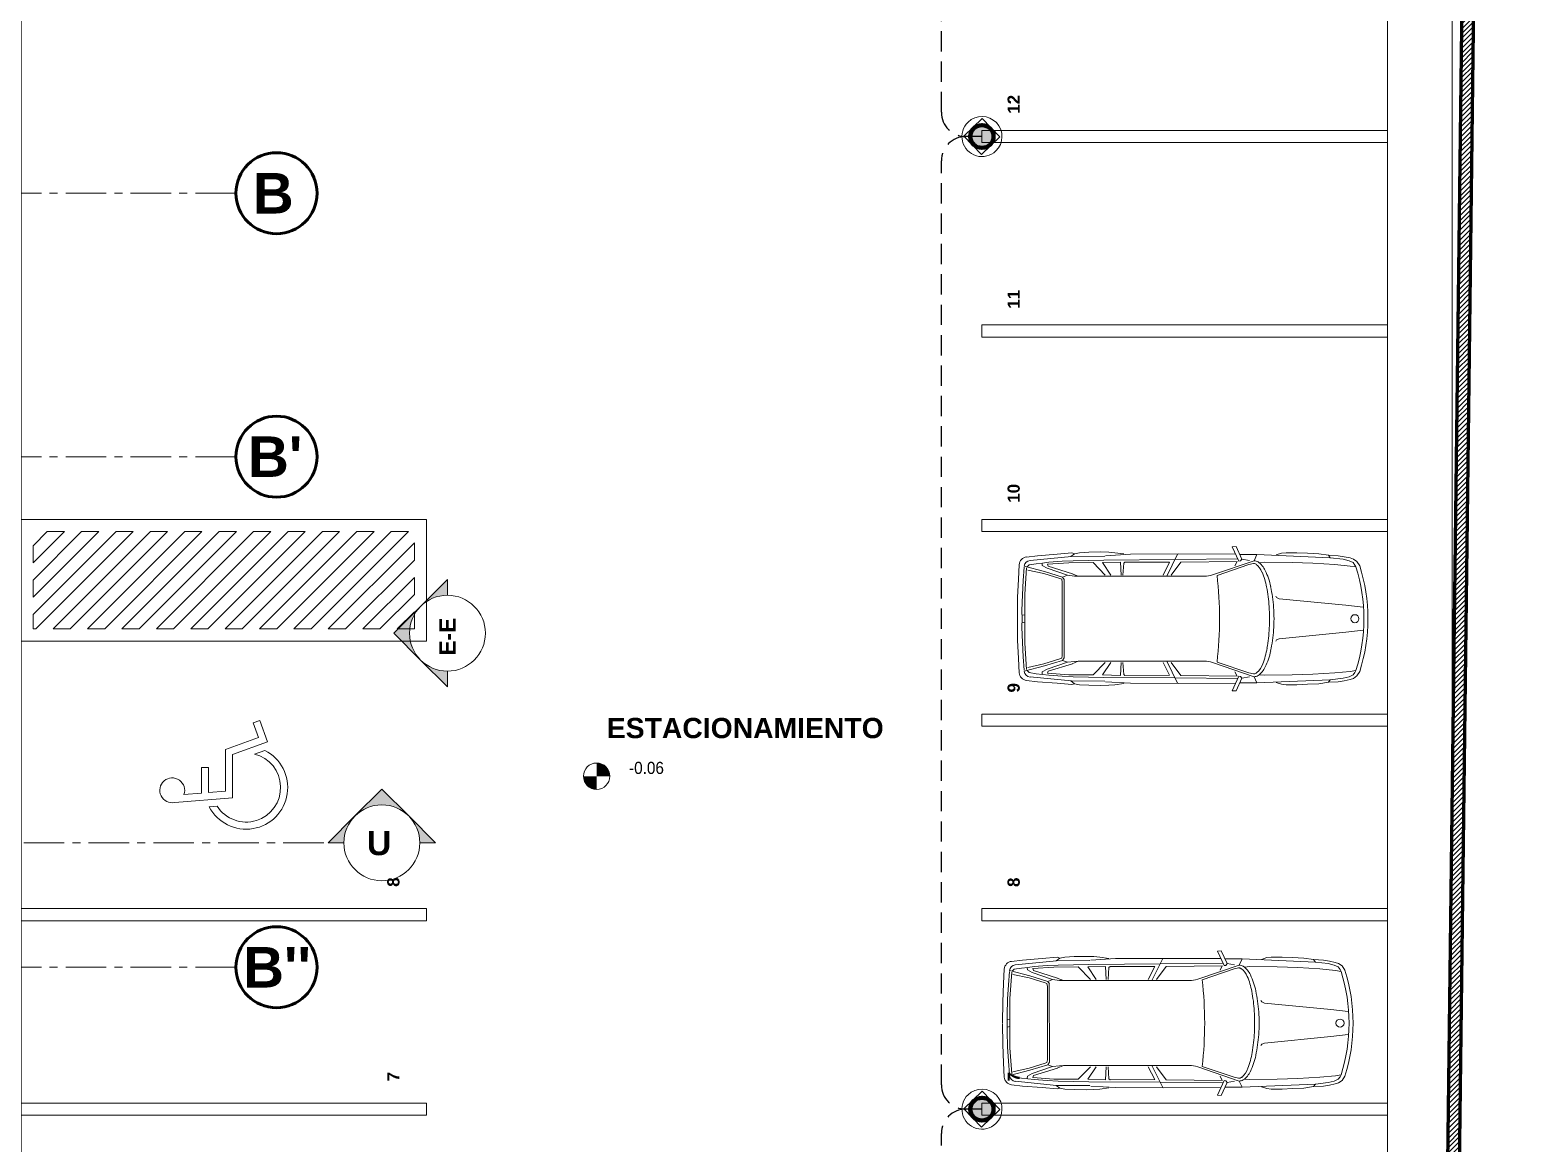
# Model space of a CAD drawing. Header units: inches. Extents: x 2704.1 to 2801.6, y 2415.6 to 2497.
# Drawn here: x 2765.88 to 2784.17, y 2443.61 to 2457.35 of the extents above; entities that cross this region are included whole.
import ezdxf

# ---------------------------------------------------------------- set-up
doc = ezdxf.new("R2010")
doc.units = ezdxf.units.IN
doc.set_wipeout_variables(frame=1)
for name, pattern in [('HIDDEN', [0.375, 0.25, -0.125]), ('Punto & Raya', [0.65, 0.5, -0.075, 0, -0.075]), ('Wipeout_Contour', [1, 0, -1])]:
    doc.linetypes.add(name, pattern=pattern)
doc.layers.add('.', color=10, linetype='Continuous', lineweight=0)
doc.layers.add('CTO. ALUMBRADO', color=5, linetype='Continuous', lineweight=30)
for name, color, linetype in [('02 _ ARQ _ ALB _ Ejes Generales', 7, 'Continuous'), ('08 _ STR _ EXT _ Estacionamiento-Pavimento', 7, 'Continuous'), ('Dibujo 2D - General', 7, 'Continuous'), ('Estructura - 03 LOSA', 7, 'Continuous'), ('Estructura - 04 MURO', 7, 'Continuous'), ('Interior - Equipamiento', 7, 'Continuous'), ('Interior - Lamp', 7, 'Continuous'), ('Marcador - Alzados', 7, 'Continuous'), ('Marcador - Secciones', 251, 'Continuous'), ('Notas - Textos', 7, 'Continuous')]:
    doc.layers.add(name, color=color, linetype=linetype)
doc.layers.add('Interior - Lamp_Pen_No__77', color=7, linetype='Continuous', lineweight=20, true_color=0xfcf969)
doc.styles.add('Estilo_Generado_1', font='swisseb.ttf')
doc.styles.add('Estilo_Generado_4', font='swisse.ttf')
doc.styles.add('Estilo_Generado_8', font='arialbd.ttf')

# ---------------------------------------------------------------- blocks, each defined once
blk = doc.blocks.new('Street Lamp 03 16_2')
at = {"layer": '.', "lineweight": 80}
h = blk.add_hatch(color=3, dxfattribs=at)
h.dxf.hatch_style = 1
h.paths.add_polyline_path([(-0.151, 0, 1), (0.151, 0, 1)])
at = {"layer": '.', "true_color": 0xc7c8ca}
h = blk.add_hatch(dxfattribs=at)
h.set_pattern_fill('ANSI38', color=9)
h.paths.add_polyline_path([(0.124, 0.119), (0.121, 0.117), (0.118, 0.118), (0.123, 0.123), (0.124, 0.122)])
h.paths.add_polyline_path([(0.118, 0.118), (0.117, 0.119), (0.117, 0.122), (0.121, 0.124), (0.123, 0.123)])
h = blk.add_hatch(dxfattribs=at)
h.set_pattern_fill('ANSI38', color=9)
h.paths.add_polyline_path([(-0.124, -0.119), (-0.121, -0.117), (-0.118, -0.118), (-0.123, -0.123), (-0.124, -0.122)])
h.paths.add_polyline_path([(-0.118, -0.118), (-0.117, -0.119), (-0.117, -0.122), (-0.121, -0.124), (-0.123, -0.123)])
h = blk.add_hatch(dxfattribs=at)
h.set_pattern_fill('AR-B816C', color=9)
h.paths.add_polyline_path([(-0.117, -0.119), (-0.121, -0.117), (-0.124, -0.119), (-0.124, -0.122), (-0.121, -0.124), (-0.117, -0.122)])
h = blk.add_hatch(dxfattribs=at)
h.set_pattern_fill('ANSI38', color=9)
h.paths.add_polyline_path([(0.124, -0.119), (0.121, -0.117), (0.118, -0.118), (0.123, -0.123), (0.124, -0.122)])
h.paths.add_polyline_path([(0.118, -0.118), (0.117, -0.119), (0.117, -0.122), (0.121, -0.124), (0.123, -0.123)])
for points in [[(-0.121, 0.124), (-0.124, 0.122), (-0.124, 0.119), (-0.121, 0.117), (-0.117, 0.119), (-0.117, 0.122)], [(0.121, 0.124), (0.124, 0.122), (0.124, 0.119), (0.121, 0.117), (0.117, 0.119), (0.117, 0.122)], [(-0.121, -0.124), (-0.124, -0.122), (-0.124, -0.119), (-0.121, -0.117), (-0.117, -0.119), (-0.117, -0.122)], [(0.121, -0.124), (0.124, -0.122), (0.124, -0.119), (0.121, -0.117), (0.117, -0.119), (0.117, -0.122)]]:
    blk.add_lwpolyline(points, close=True)
at = {"color": 2, "lineweight": 80}
for radius in [0.165, 0.151]:
    blk.add_circle((0, 0), radius, dxfattribs=at)
at = {"layer": 'Interior - Lamp_Pen_No__77', "color": 9}
blk.add_lwpolyline([(0.175, 0.175), (-0.175, 0.175), (-0.175, -0.175), (0.175, -0.175)], close=True, dxfattribs=at)
at = {"layer": 'Interior - Lamp_Pen_No__77', "linetype": 'Continuous'}
for start, end in [(0, 180), (180, 0)]:
    blk.add_arc((0, 0), 0.275, start, end, dxfattribs=at)

msp = doc.modelspace()

# ---------------------------------------------------------------- hatches: boundary and pattern name
at = {"linetype": 'Continuous', "lineweight": 13, "true_color": 0x636466}
for points in [[(2772.874, 2448.143), (2773.037, 2448.143), (2773.024, 2448.205), (2772.989, 2448.258), (2772.936, 2448.293), (2772.874, 2448.305)], [(2772.874, 2448.143), (2772.712, 2448.143), (2772.724, 2448.081), (2772.759, 2448.028), (2772.812, 2447.993), (2772.874, 2447.98)]]:
    msp.add_hatch(color=251, dxfattribs=at).paths.add_polyline_path(points)
at = {"layer": 'Marcador - Alzados', "linetype": 'Continuous', "lineweight": 13}
for points in [[(2771.034, 2450.57), (2770.703, 2450.239, -0.198912), (2771.034, 2450.376)], [(2770.703, 2450.239), (2770.372, 2449.908), (2770.703, 2449.576, -0.414214)], [(2771.034, 2449.245), (2771.034, 2449.439, -0.198912), (2770.703, 2449.576)]]:
    msp.add_hatch(color=7, dxfattribs=at).paths.add_polyline_path(points)
at = {"layer": 'Marcador - Secciones', "linetype": 'Continuous', "lineweight": 13}
for points in [[(2770.557, 2447.654), (2770.225, 2447.985), (2769.894, 2447.654, -0.414214)], [(2769.563, 2447.322), (2769.757, 2447.322, -0.198912), (2769.894, 2447.654)], [(2770.888, 2447.322), (2770.557, 2447.654, -0.198912), (2770.694, 2447.322)]]:
    msp.add_hatch(color=7, dxfattribs=at).paths.add_polyline_path(points)

# ---------------------------------------------------------------- linework, layer by layer
at = {"color": 251, "linetype": 'Continuous', "lineweight": 13, "true_color": 0x636466}
msp.add_circle((2772.874, 2448.143), 0.163, dxfattribs=at)
at = {"layer": '02 _ ARQ _ ALB _ Ejes Generales', "color": 251, "linetype": 'Punto & Raya', "lineweight": 13}
for p, q in [((2768.426, 2455.336), (2717.701, 2455.336)), ((2768.426, 2452.086), (2755.594, 2452.086)), ((2768.426, 2445.786), (2755.594, 2445.786))]:
    msp.add_line(p, q, dxfattribs=at)
at = {"layer": '02 _ ARQ _ ALB _ Ejes Generales', "color": 7, "linetype": 'Continuous', "lineweight": 60}
for centre in [(2768.926, 2455.336), (2768.926, 2452.086), (2768.926, 2445.786)]:
    msp.add_circle(centre, 0.5, dxfattribs=at)
at = {"layer": '08 _ STR _ EXT _ Estacionamiento-Pavimento', "color": 7, "linetype": 'Continuous', "lineweight": 18, "flags": 128}
msp.add_lwpolyline([(2721.926, 2466.236), (2765.776, 2466.236), (2765.776, 2426.886), (2782.626, 2426.886), (2782.626, 2472.17), (2769.076, 2472.323), (2769.076, 2476.236), (2721.926, 2476.236)], close=True, dxfattribs=at)
at = {"layer": 'CTO. ALUMBRADO', "linetype": 'HIDDEN'}
for p, q in [((2777.126, 2456.336), (2777.126, 2467.736)), ((2777.626, 2456.036), (2777.425, 2456.036)), ((2777.626, 2456.036), (2777.426, 2456.036)), ((2777.126, 2444.336), (2777.126, 2455.736)), ((2777.626, 2444.036), (2777.426, 2444.036)), ((2777.626, 2444.036), (2777.426, 2444.036)), ((2777.126, 2432.336), (2777.126, 2443.736))]:
    msp.add_line(p, q, dxfattribs=at)
for centre, start, end in [((2777.426, 2456.336), 180, 269.9453), ((2777.426, 2455.736), 90, 180), ((2777.426, 2444.336), 180, 270), ((2777.426, 2443.736), 90, 180)]:
    msp.add_arc(centre, 0.3, start, end, dxfattribs=at)
at = {"layer": 'Estructura - 03 LOSA', "color": 7, "linetype": 'Continuous', "lineweight": 18, "flags": 128}
msp.add_lwpolyline([(2782.626, 2427.036), (2783.426, 2427.036), (2783.426, 2472.161), (2782.626, 2472.161)], close=True, dxfattribs=at)
at = {"layer": 'Interior - Equipamiento', "color": 251, "linetype": 'Continuous', "lineweight": 13}
for p, q in [((2778.311, 2450.864), (2778.175, 2450.848)), ((2778.311, 2450.864), (2778.552, 2450.882)), ((2778.552, 2450.882), (2778.735, 2450.898)), ((2778.769, 2450.889), (2778.723, 2450.855)), ((2778.735, 2450.898), (2778.769, 2450.889)), ((2778.769, 2450.889), (2778.831, 2450.901)), ((2778.831, 2450.901), (2778.946, 2450.907)), ((2778.946, 2450.907), (2779.094, 2450.91)), ((2779.094, 2450.91), (2779.19, 2450.907)), ((2779.457, 2450.882), (2779.15, 2450.864)), ((2779.19, 2450.907), (2779.265, 2450.901)), ((2779.265, 2450.901), (2779.376, 2450.886)), ((2780.047, 2450.886), (2779.457, 2450.882)), ((2779.905, 2450.61), (2780.038, 2450.882)), ((2780.047, 2450.886), (2780.756, 2450.882)), ((2780.714, 2450.975), (2780.76, 2450.978)), ((2780.794, 2450.796), (2780.714, 2450.975)), ((2780.76, 2450.978), (2780.832, 2450.821)), ((2780.81, 2450.879), (2781.017, 2450.879)), ((2781.017, 2450.879), (2780.983, 2450.802)), ((2781.017, 2450.879), (2781.922, 2450.839)), ((2781.256, 2450.873), (2781.321, 2450.895)), ((2781.321, 2450.895), (2781.377, 2450.901)), ((2781.377, 2450.901), (2781.51, 2450.901)), ((2781.51, 2450.901), (2781.64, 2450.895)), ((2781.64, 2450.895), (2781.779, 2450.889)), ((2781.779, 2450.889), (2781.9, 2450.87)), ((2781.9, 2450.87), (2781.922, 2450.839)), ((2781.9, 2450.87), (2782.021, 2450.864)), ((2782.021, 2450.864), (2782.095, 2450.851)), ((2778.075, 2450.576), (2778.085, 2450.753)), ((2778.134, 2450.557), (2778.147, 2450.721)), ((2778.398, 2450.669), (2778.148, 2450.736)), ((2778.153, 2450.39), (2778.176, 2450.713)), ((2778.208, 2450.751), (2778.183, 2450.726)), ((2778.391, 2450.644), (2778.191, 2450.687)), ((2778.295, 2450.765), (2778.208, 2450.751)), ((2778.22, 2450.805), (2778.729, 2450.855)), ((2778.373, 2450.774), (2778.295, 2450.765)), ((2778.367, 2450.771), (2778.37, 2450.743)), ((2778.37, 2450.743), (2778.429, 2450.709)), ((2778.453, 2450.783), (2778.373, 2450.774)), ((2778.429, 2450.709), (2778.681, 2450.624)), ((2778.697, 2450.778), (2778.436, 2450.759)), ((2778.436, 2450.759), (2778.444, 2450.734)), ((2778.444, 2450.734), (2778.741, 2450.641)), ((2778.614, 2450.796), (2778.453, 2450.783)), ((2778.751, 2450.802), (2778.614, 2450.796)), ((2778.996, 2450.78), (2778.697, 2450.778)), ((2779.141, 2450.858), (2778.729, 2450.855)), ((2779.128, 2450.811), (2778.751, 2450.802)), ((2779.147, 2450.625), (2778.996, 2450.78)), ((2779.113, 2450.78), (2779.333, 2450.786)), ((2779.113, 2450.78), (2779.215, 2450.625)), ((2780.005, 2450.817), (2779.128, 2450.811)), ((2779.333, 2450.786), (2779.343, 2450.625)), ((2779.364, 2450.625), (2779.376, 2450.774)), ((2779.376, 2450.774), (2779.388, 2450.786)), ((2779.388, 2450.786), (2779.94, 2450.783)), ((2779.94, 2450.783), (2779.861, 2450.625)), ((2779.961, 2450.625), (2780.08, 2450.786)), ((2780.782, 2450.824), (2780.005, 2450.817)), ((2780.08, 2450.786), (2780.772, 2450.794)), ((2780.469, 2450.627), (2780.983, 2450.802)), ((2780.918, 2450.755), (2780.525, 2450.621)), ((2780.745, 2450.741), (2780.772, 2450.794)), ((2780.816, 2450.799), (2780.794, 2450.796)), ((2780.832, 2450.821), (2780.816, 2450.799)), ((2780.832, 2450.821), (2780.924, 2450.805)), ((2780.974, 2450.768), (2780.918, 2450.755)), ((2781.113, 2450.783), (2781.046, 2450.778)), ((2781.113, 2450.783), (2781.451, 2450.78)), ((2781.451, 2450.78), (2781.705, 2450.771)), ((2781.705, 2450.771), (2781.977, 2450.755)), ((2781.922, 2450.839), (2782.079, 2450.821)), ((2781.977, 2450.755), (2782.169, 2450.737)), ((2782.079, 2450.821), (2782.154, 2450.802)), ((2782.095, 2450.851), (2782.166, 2450.836)), ((2782.154, 2450.802), (2782.203, 2450.78)), ((2782.166, 2450.836), (2782.207, 2450.823)), ((2782.169, 2450.737), (2782.237, 2450.725)), ((2782.203, 2450.78), (2782.225, 2450.749)), ((2782.207, 2450.823), (2782.25, 2450.793)), ((2782.225, 2450.749), (2782.237, 2450.725)), ((2782.25, 2450.793), (2782.285, 2450.74)), ((2778.066, 2450.35), (2778.075, 2450.576)), ((2778.134, 2450.557), (2778.125, 2450.381)), ((2778.586, 2450.582), (2778.391, 2450.644)), ((2778.398, 2450.669), (2778.62, 2450.601)), ((2778.611, 2450.573), (2778.586, 2450.582)), ((2778.617, 2450.539), (2778.611, 2450.573)), ((2778.617, 2449.634), (2778.617, 2450.539)), ((2778.62, 2450.601), (2778.681, 2450.624)), ((2778.62, 2450.601), (2778.641, 2450.57)), ((2778.641, 2449.603), (2778.639, 2450.573)), ((2778.766, 2450.613), (2778.681, 2450.624)), ((2778.812, 2450.61), (2778.738, 2450.641)), ((2778.812, 2450.61), (2778.766, 2450.613)), ((2780.368, 2450.61), (2778.812, 2450.61)), ((2778.063, 2450.09), (2778.066, 2450.35)), ((2778.125, 2450.381), (2778.119, 2450.189)), ((2778.153, 2450.39), (2778.153, 2449.783)), ((2781.259, 2450.347), (2781.25, 2450.365)), ((2781.293, 2450.334), (2781.259, 2450.347)), ((2782.113, 2450.254), (2781.293, 2450.334)), ((2778.119, 2450.189), (2778.122, 2450.084)), ((2778.122, 2450.136), (2778.153, 2450.13)), ((2782.327, 2450.229), (2782.113, 2450.254)), ((2778.063, 2450.084), (2778.066, 2449.823)), ((2778.119, 2449.984), (2778.122, 2450.09)), ((2778.125, 2449.792), (2778.119, 2449.984)), ((2778.122, 2450.037), (2778.153, 2450.043)), ((2778.066, 2449.823), (2778.075, 2449.597)), ((2778.134, 2449.616), (2778.125, 2449.792)), ((2778.153, 2449.783), (2778.176, 2449.46)), ((2781.259, 2449.826), (2781.25, 2449.808)), ((2781.293, 2449.839), (2781.259, 2449.826)), ((2782.113, 2449.919), (2781.293, 2449.839)), ((2782.327, 2449.944), (2782.113, 2449.919)), ((2778.075, 2449.597), (2778.085, 2449.42)), ((2778.134, 2449.616), (2778.147, 2449.452)), ((2778.586, 2449.591), (2778.391, 2449.529)), ((2778.611, 2449.6), (2778.586, 2449.591)), ((2778.617, 2449.634), (2778.611, 2449.6)), ((2778.62, 2449.573), (2778.641, 2449.603)), ((2778.398, 2449.504), (2778.148, 2449.438)), ((2778.208, 2449.422), (2778.183, 2449.447)), ((2778.391, 2449.529), (2778.191, 2449.486)), ((2778.295, 2449.408), (2778.208, 2449.422)), ((2778.373, 2449.399), (2778.295, 2449.408)), ((2778.367, 2449.402), (2778.37, 2449.43)), ((2778.37, 2449.43), (2778.429, 2449.464)), ((2778.453, 2449.39), (2778.373, 2449.399)), ((2778.398, 2449.504), (2778.62, 2449.573)), ((2778.429, 2449.464), (2778.681, 2449.55)), ((2778.436, 2449.415), (2778.444, 2449.439)), ((2778.697, 2449.395), (2778.436, 2449.415)), ((2778.444, 2449.439), (2778.741, 2449.532)), ((2778.62, 2449.573), (2778.681, 2449.55)), ((2778.766, 2449.56), (2778.681, 2449.55)), ((2778.812, 2449.563), (2778.738, 2449.532)), ((2778.812, 2449.563), (2778.766, 2449.56)), ((2780.368, 2449.563), (2778.812, 2449.563)), ((2779.147, 2449.548), (2778.996, 2449.393)), ((2779.113, 2449.393), (2779.215, 2449.548)), ((2779.333, 2449.387), (2779.343, 2449.548)), ((2779.364, 2449.548), (2779.376, 2449.399)), ((2779.376, 2449.399), (2779.388, 2449.387)), ((2779.94, 2449.39), (2779.861, 2449.548)), ((2779.905, 2449.563), (2780.038, 2449.291)), ((2779.961, 2449.548), (2780.08, 2449.387)), ((2780.469, 2449.546), (2780.983, 2449.371)), ((2780.918, 2449.418), (2780.525, 2449.552)), ((2780.745, 2449.432), (2780.773, 2449.377)), ((2780.974, 2449.405), (2780.918, 2449.418)), ((2781.451, 2449.393), (2781.705, 2449.402)), ((2781.705, 2449.402), (2781.977, 2449.418)), ((2781.977, 2449.418), (2782.169, 2449.436)), ((2782.169, 2449.436), (2782.237, 2449.449)), ((2782.203, 2449.393), (2782.225, 2449.424)), ((2782.225, 2449.424), (2782.237, 2449.449)), ((2782.25, 2449.38), (2782.285, 2449.434)), ((2778.311, 2449.309), (2778.175, 2449.325)), ((2778.22, 2449.368), (2778.729, 2449.319)), ((2778.311, 2449.309), (2778.552, 2449.291)), ((2778.614, 2449.377), (2778.453, 2449.39)), ((2778.552, 2449.291), (2778.735, 2449.275)), ((2778.751, 2449.371), (2778.614, 2449.377)), ((2778.996, 2449.393), (2778.697, 2449.395)), ((2778.769, 2449.285), (2778.723, 2449.319)), ((2779.141, 2449.316), (2778.729, 2449.319)), ((2778.735, 2449.275), (2778.769, 2449.285)), ((2779.128, 2449.362), (2778.751, 2449.371)), ((2778.769, 2449.285), (2778.831, 2449.272)), ((2778.831, 2449.272), (2778.946, 2449.266)), ((2778.946, 2449.266), (2779.094, 2449.263)), ((2779.094, 2449.263), (2779.19, 2449.266)), ((2779.113, 2449.393), (2779.333, 2449.387)), ((2780.005, 2449.356), (2779.128, 2449.362)), ((2779.457, 2449.291), (2779.15, 2449.309)), ((2779.19, 2449.266), (2779.265, 2449.272)), ((2779.265, 2449.272), (2779.376, 2449.288)), ((2779.388, 2449.387), (2779.94, 2449.39)), ((2780.047, 2449.288), (2779.457, 2449.291)), ((2780.782, 2449.349), (2780.005, 2449.356)), ((2780.047, 2449.288), (2780.756, 2449.291)), ((2780.08, 2449.387), (2780.772, 2449.379)), ((2780.794, 2449.377), (2780.714, 2449.198)), ((2780.76, 2449.195), (2780.832, 2449.353)), ((2780.816, 2449.374), (2780.794, 2449.377)), ((2780.805, 2449.294), (2781.017, 2449.294)), ((2780.832, 2449.353), (2780.816, 2449.374)), ((2780.832, 2449.353), (2780.924, 2449.368)), ((2781.017, 2449.294), (2780.983, 2449.371)), ((2781.017, 2449.294), (2781.922, 2449.334)), ((2781.113, 2449.39), (2781.046, 2449.395)), ((2781.113, 2449.39), (2781.451, 2449.393)), ((2781.256, 2449.3), (2781.321, 2449.278)), ((2781.321, 2449.278), (2781.377, 2449.272)), ((2781.377, 2449.272), (2781.51, 2449.272)), ((2781.51, 2449.272), (2781.64, 2449.278)), ((2781.64, 2449.278), (2781.779, 2449.285)), ((2781.779, 2449.285), (2781.9, 2449.303)), ((2781.9, 2449.303), (2781.922, 2449.334)), ((2781.9, 2449.303), (2782.021, 2449.309)), ((2781.922, 2449.334), (2782.079, 2449.353)), ((2782.021, 2449.309), (2782.095, 2449.322)), ((2782.079, 2449.353), (2782.154, 2449.371)), ((2782.095, 2449.322), (2782.166, 2449.337)), ((2782.154, 2449.371), (2782.203, 2449.393)), ((2782.166, 2449.337), (2782.207, 2449.35)), ((2782.207, 2449.35), (2782.25, 2449.38)), ((2780.714, 2449.198), (2780.76, 2449.195)), ((2780.531, 2445.986), (2780.578, 2445.989)), ((2780.612, 2445.807), (2780.531, 2445.986)), ((2780.578, 2445.989), (2780.649, 2445.831)), ((2777.893, 2445.587), (2777.902, 2445.764)), ((2778.215, 2445.68), (2777.965, 2445.746)), ((2778.128, 2445.875), (2777.992, 2445.859)), ((2778.025, 2445.762), (2778, 2445.737)), ((2778.113, 2445.776), (2778.025, 2445.762)), ((2778.037, 2445.816), (2778.546, 2445.865)), ((2778.19, 2445.785), (2778.113, 2445.776)), ((2778.128, 2445.875), (2778.37, 2445.893)), ((2778.184, 2445.782), (2778.187, 2445.754)), ((2778.187, 2445.754), (2778.246, 2445.72)), ((2778.271, 2445.794), (2778.19, 2445.785)), ((2778.514, 2445.789), (2778.253, 2445.769)), ((2778.253, 2445.769), (2778.261, 2445.745)), ((2778.261, 2445.745), (2778.559, 2445.652)), ((2778.432, 2445.807), (2778.271, 2445.794)), ((2778.37, 2445.893), (2778.552, 2445.909)), ((2778.568, 2445.813), (2778.432, 2445.807)), ((2778.813, 2445.791), (2778.514, 2445.789)), ((2778.586, 2445.899), (2778.54, 2445.865)), ((2778.958, 2445.869), (2778.546, 2445.865)), ((2778.552, 2445.909), (2778.586, 2445.899)), ((2778.946, 2445.822), (2778.568, 2445.813)), ((2778.586, 2445.899), (2778.648, 2445.912)), ((2778.648, 2445.912), (2778.763, 2445.918)), ((2778.763, 2445.918), (2778.912, 2445.921)), ((2778.964, 2445.636), (2778.813, 2445.791)), ((2778.912, 2445.921), (2779.008, 2445.918)), ((2778.93, 2445.791), (2779.15, 2445.797)), ((2778.93, 2445.791), (2779.033, 2445.636)), ((2779.823, 2445.828), (2778.946, 2445.822)), ((2779.274, 2445.893), (2778.967, 2445.875)), ((2779.008, 2445.918), (2779.082, 2445.912)), ((2779.082, 2445.912), (2779.193, 2445.896)), ((2779.15, 2445.797), (2779.16, 2445.636)), ((2779.182, 2445.636), (2779.193, 2445.785)), ((2779.193, 2445.785), (2779.206, 2445.797)), ((2779.206, 2445.797), (2779.757, 2445.794)), ((2779.864, 2445.896), (2779.274, 2445.893)), ((2779.757, 2445.794), (2779.678, 2445.636)), ((2779.722, 2445.621), (2779.855, 2445.893)), ((2779.779, 2445.636), (2779.897, 2445.797)), ((2780.599, 2445.835), (2779.823, 2445.828)), ((2779.864, 2445.896), (2780.573, 2445.893)), ((2779.897, 2445.797), (2780.589, 2445.805)), ((2780.287, 2445.638), (2780.8, 2445.813)), ((2780.735, 2445.766), (2780.342, 2445.632)), ((2780.563, 2445.752), (2780.589, 2445.805)), ((2780.633, 2445.81), (2780.612, 2445.807)), ((2780.627, 2445.89), (2780.835, 2445.89)), ((2780.649, 2445.831), (2780.633, 2445.81)), ((2780.649, 2445.831), (2780.742, 2445.816)), ((2780.791, 2445.779), (2780.735, 2445.766)), ((2780.835, 2445.89), (2780.8, 2445.813)), ((2780.835, 2445.89), (2781.739, 2445.85)), ((2780.931, 2445.794), (2780.864, 2445.789)), ((2780.931, 2445.794), (2781.268, 2445.791)), ((2781.073, 2445.884), (2781.138, 2445.906)), ((2781.138, 2445.906), (2781.194, 2445.912)), ((2781.194, 2445.912), (2781.327, 2445.912)), ((2781.268, 2445.791), (2781.522, 2445.782)), ((2781.327, 2445.912), (2781.457, 2445.906)), ((2781.457, 2445.906), (2781.596, 2445.899)), ((2781.522, 2445.782), (2781.795, 2445.766)), ((2781.596, 2445.899), (2781.717, 2445.881)), ((2781.717, 2445.881), (2781.739, 2445.85)), ((2781.717, 2445.881), (2781.838, 2445.875)), ((2781.739, 2445.85), (2781.897, 2445.831)), ((2781.795, 2445.766), (2781.987, 2445.748)), ((2781.838, 2445.875), (2781.912, 2445.862)), ((2781.897, 2445.831), (2781.971, 2445.813)), ((2781.912, 2445.862), (2781.983, 2445.847)), ((2781.971, 2445.813), (2782.021, 2445.791)), ((2781.983, 2445.847), (2782.024, 2445.834)), ((2781.987, 2445.748), (2782.055, 2445.735)), ((2782.021, 2445.791), (2782.042, 2445.76)), ((2782.024, 2445.834), (2782.067, 2445.804)), ((2782.042, 2445.76), (2782.055, 2445.735)), ((2782.067, 2445.804), (2782.102, 2445.75)), ((2777.883, 2445.361), (2777.893, 2445.587)), ((2777.952, 2445.568), (2777.942, 2445.392)), ((2777.952, 2445.568), (2777.964, 2445.732)), ((2777.97, 2445.401), (2777.994, 2445.724)), ((2778.209, 2445.655), (2778.008, 2445.698)), ((2778.404, 2445.593), (2778.209, 2445.655)), ((2778.215, 2445.68), (2778.438, 2445.611)), ((2778.246, 2445.72), (2778.498, 2445.635)), ((2778.428, 2445.584), (2778.404, 2445.593)), ((2778.435, 2445.55), (2778.428, 2445.584)), ((2778.438, 2445.611), (2778.498, 2445.635)), ((2778.438, 2445.611), (2778.458, 2445.581)), ((2778.458, 2444.614), (2778.456, 2445.584)), ((2778.583, 2445.624), (2778.498, 2445.635)), ((2778.63, 2445.621), (2778.555, 2445.652)), ((2778.63, 2445.621), (2778.583, 2445.624)), ((2780.185, 2445.621), (2778.63, 2445.621)), ((2777.942, 2445.392), (2777.936, 2445.2)), ((2777.97, 2445.401), (2777.97, 2444.794)), ((2778.435, 2444.645), (2778.435, 2445.55)), ((2781.076, 2445.358), (2781.067, 2445.376)), ((2777.88, 2445.101), (2777.883, 2445.361)), ((2777.936, 2445.2), (2777.939, 2445.094)), ((2781.11, 2445.345), (2781.076, 2445.358)), ((2781.93, 2445.265), (2781.11, 2445.345)), ((2782.144, 2445.24), (2781.93, 2445.265)), ((2777.88, 2445.094), (2777.883, 2444.834)), ((2777.936, 2444.995), (2777.939, 2445.101)), ((2777.939, 2445.147), (2777.97, 2445.141)), ((2777.939, 2445.048), (2777.97, 2445.054)), ((2777.883, 2444.834), (2777.893, 2444.608)), ((2777.942, 2444.803), (2777.936, 2444.995)), ((2781.076, 2444.837), (2781.067, 2444.819)), ((2781.11, 2444.85), (2781.076, 2444.837)), ((2781.93, 2444.93), (2781.11, 2444.85)), ((2782.144, 2444.955), (2781.93, 2444.93)), ((2777.952, 2444.627), (2777.942, 2444.803)), ((2777.97, 2444.794), (2777.994, 2444.471)), ((2778.435, 2444.645), (2778.428, 2444.611)), ((2777.893, 2444.608), (2777.902, 2444.431)), ((2777.952, 2444.627), (2777.964, 2444.463)), ((2778.215, 2444.515), (2777.965, 2444.449)), ((2778.209, 2444.54), (2778.008, 2444.497)), ((2778.187, 2444.441), (2778.246, 2444.475)), ((2778.404, 2444.602), (2778.209, 2444.54)), ((2778.215, 2444.515), (2778.438, 2444.583)), ((2778.246, 2444.475), (2778.498, 2444.56)), ((2778.261, 2444.45), (2778.559, 2444.543)), ((2778.428, 2444.611), (2778.404, 2444.602)), ((2778.438, 2444.583), (2778.458, 2444.614)), ((2778.438, 2444.583), (2778.498, 2444.56)), ((2778.583, 2444.571), (2778.498, 2444.56)), ((2778.63, 2444.574), (2778.555, 2444.543)), ((2778.63, 2444.574), (2778.583, 2444.571)), ((2780.185, 2444.574), (2778.63, 2444.574)), ((2778.964, 2444.559), (2778.813, 2444.404)), ((2778.93, 2444.404), (2779.033, 2444.559)), ((2779.15, 2444.398), (2779.16, 2444.559)), ((2779.182, 2444.559), (2779.193, 2444.41)), ((2779.757, 2444.401), (2779.678, 2444.559)), ((2779.722, 2444.574), (2779.855, 2444.302)), ((2779.779, 2444.559), (2779.897, 2444.398)), ((2780.287, 2444.557), (2780.8, 2444.382)), ((2780.735, 2444.429), (2780.342, 2444.563)), ((2781.987, 2444.447), (2782.055, 2444.46)), ((2782.042, 2444.435), (2782.055, 2444.46)), ((2778.128, 2444.32), (2777.992, 2444.336)), ((2778.025, 2444.433), (2778, 2444.458)), ((2778.113, 2444.419), (2778.025, 2444.433)), ((2778.037, 2444.379), (2778.546, 2444.329)), ((2778.19, 2444.41), (2778.113, 2444.419)), ((2778.128, 2444.32), (2778.37, 2444.302)), ((2778.184, 2444.413), (2778.187, 2444.441)), ((2778.271, 2444.401), (2778.19, 2444.41)), ((2778.253, 2444.425), (2778.261, 2444.45)), ((2778.514, 2444.406), (2778.253, 2444.425)), ((2778.432, 2444.388), (2778.271, 2444.401)), ((2778.37, 2444.302), (2778.552, 2444.286)), ((2778.568, 2444.382), (2778.432, 2444.388)), ((2778.813, 2444.404), (2778.514, 2444.406)), ((2778.586, 2444.295), (2778.54, 2444.329)), ((2778.958, 2444.326), (2778.546, 2444.329)), ((2778.552, 2444.286), (2778.586, 2444.295)), ((2778.946, 2444.373), (2778.568, 2444.382)), ((2778.586, 2444.295), (2778.648, 2444.283)), ((2778.648, 2444.283), (2778.763, 2444.277)), ((2778.763, 2444.277), (2778.912, 2444.274)), ((2778.912, 2444.274), (2779.008, 2444.277)), ((2778.93, 2444.404), (2779.15, 2444.398)), ((2779.823, 2444.367), (2778.946, 2444.373)), ((2779.274, 2444.302), (2778.967, 2444.32)), ((2779.008, 2444.277), (2779.082, 2444.283)), ((2779.082, 2444.283), (2779.193, 2444.298)), ((2779.193, 2444.41), (2779.206, 2444.398)), ((2779.206, 2444.398), (2779.757, 2444.401)), ((2779.864, 2444.298), (2779.274, 2444.302)), ((2780.599, 2444.36), (2779.823, 2444.367)), ((2779.864, 2444.298), (2780.573, 2444.302)), ((2779.897, 2444.398), (2780.589, 2444.39)), ((2780.612, 2444.388), (2780.531, 2444.209)), ((2780.563, 2444.443), (2780.59, 2444.388)), ((2780.578, 2444.206), (2780.649, 2444.364)), ((2780.633, 2444.385), (2780.612, 2444.388)), ((2780.622, 2444.305), (2780.835, 2444.305)), ((2780.649, 2444.364), (2780.633, 2444.385)), ((2780.649, 2444.364), (2780.742, 2444.379)), ((2780.791, 2444.416), (2780.735, 2444.429)), ((2780.835, 2444.305), (2780.8, 2444.382)), ((2780.835, 2444.305), (2781.739, 2444.345)), ((2780.931, 2444.401), (2780.864, 2444.406)), ((2780.931, 2444.401), (2781.268, 2444.404)), ((2781.073, 2444.311), (2781.138, 2444.289)), ((2781.138, 2444.289), (2781.194, 2444.283)), ((2781.194, 2444.283), (2781.327, 2444.283)), ((2781.268, 2444.404), (2781.522, 2444.413)), ((2781.327, 2444.283), (2781.457, 2444.289)), ((2781.457, 2444.289), (2781.596, 2444.295)), ((2781.522, 2444.413), (2781.795, 2444.429)), ((2781.596, 2444.295), (2781.717, 2444.314)), ((2781.717, 2444.314), (2781.739, 2444.345)), ((2781.717, 2444.314), (2781.838, 2444.32)), ((2781.739, 2444.345), (2781.897, 2444.364)), ((2781.795, 2444.429), (2781.987, 2444.447)), ((2781.838, 2444.32), (2781.912, 2444.333)), ((2781.897, 2444.364), (2781.971, 2444.382)), ((2781.912, 2444.333), (2781.983, 2444.348)), ((2781.971, 2444.382), (2782.021, 2444.404)), ((2781.983, 2444.348), (2782.024, 2444.361)), ((2782.021, 2444.404), (2782.042, 2444.435)), ((2782.024, 2444.361), (2782.067, 2444.391)), ((2782.067, 2444.391), (2782.102, 2444.444)), ((2780.531, 2444.209), (2780.578, 2444.206))]:
    msp.add_line(p, q, dxfattribs=at)
at = {"layer": 'Interior - Equipamiento', "color": 175, "linetype": 'Continuous', "lineweight": 13, "flags": 128}
for points in [[(2777.626, 2455.961), (2777.626, 2456.111), (2782.626, 2456.111), (2782.626, 2455.961)], [(2777.626, 2453.561), (2777.626, 2453.711), (2782.626, 2453.711), (2782.626, 2453.561)], [(2770.776, 2449.811), (2770.776, 2451.311), (2765.776, 2451.311), (2765.776, 2449.811)], [(2777.626, 2451.161), (2777.626, 2451.311), (2782.626, 2451.311), (2782.626, 2451.161)], [(2767.159, 2451.161), (2765.959, 2449.961), (2765.926, 2449.961), (2765.926, 2450.14), (2766.947, 2451.161)], [(2766.734, 2451.161), (2765.926, 2450.352), (2765.926, 2450.564), (2766.522, 2451.161)], [(2766.31, 2451.161), (2765.926, 2450.776), (2765.926, 2450.988), (2766.098, 2451.161)], [(2767.583, 2451.161), (2766.383, 2449.961), (2766.171, 2449.961), (2767.371, 2451.161)], [(2768.007, 2451.161), (2766.807, 2449.961), (2766.595, 2449.961), (2767.795, 2451.161)], [(2768.431, 2451.161), (2767.231, 2449.961), (2767.019, 2449.961), (2768.219, 2451.161)], [(2768.856, 2451.161), (2767.656, 2449.961), (2767.444, 2449.961), (2768.644, 2451.161)], [(2769.28, 2451.161), (2768.08, 2449.961), (2767.868, 2449.961), (2769.068, 2451.161)], [(2769.704, 2451.161), (2768.504, 2449.961), (2768.292, 2449.961), (2769.492, 2451.161)], [(2770.129, 2451.161), (2768.929, 2449.961), (2768.716, 2449.961), (2769.916, 2451.161)], [(2770.553, 2451.161), (2769.353, 2449.961), (2769.141, 2449.961), (2770.341, 2451.161)], [(2770.626, 2450.809), (2769.777, 2449.961), (2769.565, 2449.961), (2770.626, 2451.021)], [(2770.626, 2450.385), (2770.201, 2449.961), (2769.989, 2449.961), (2770.626, 2450.597)], [(2770.626, 2449.961), (2770.413, 2449.961), (2770.626, 2450.173)], [(2777.626, 2448.761), (2777.626, 2448.911), (2782.626, 2448.911), (2782.626, 2448.761)], [(2770.776, 2446.361), (2770.776, 2446.511), (2765.776, 2446.511), (2765.776, 2446.361)], [(2777.626, 2446.361), (2777.626, 2446.511), (2782.626, 2446.511), (2782.626, 2446.361)], [(2770.776, 2443.961), (2770.776, 2444.111), (2765.776, 2444.111), (2765.776, 2443.961)], [(2777.626, 2443.961), (2777.626, 2444.111), (2782.626, 2444.111), (2782.626, 2443.961)]]:
    msp.add_lwpolyline(points, close=True, dxfattribs=at)
msp.add_lwpolyline([(2767.671, 2447.819), (2768.385, 2447.876), (2768.385, 2448.413), (2768.816, 2448.567), (2768.721, 2448.832), (2768.638, 2448.802), (2768.704, 2448.62), (2768.298, 2448.474), (2768.298, 2447.957), (2768.089, 2447.941), (2768.089, 2448.252), (2768.001, 2448.252), (2768.001, 2447.934), (2767.784, 2447.916, 3.865495), (2767.671, 2447.819)], format="xyb", dxfattribs=at)
msp.add_lwpolyline([(2768.654, 2448.416, -1.473184), (2768.194, 2447.773), (2768.097, 2447.765, 1.373115), (2768.782, 2448.461)], format="xyb", close=True, dxfattribs=at)
at = {"layer": 'Interior - Equipamiento', "color": 251, "linetype": 'Continuous', "lineweight": 13}
for centre in [(2782.225, 2450.087), (2782.042, 2445.097)]:
    msp.add_circle(centre, 0.0495, dxfattribs=at)
for centre, radius, start, end in [((2778.187, 2450.747), 0.102, 96.4831, 176.9872), ((2778.227, 2450.726), 0.08, 95.5131, 173.0104), ((2780.974, 2450.71), 0.0577, 85.1676, 90.0009), ((2780.974, 2450.708), 0.06, 75.7052, 85.1237), ((2780.983, 2450.712), 0.0897, 57.8678, 90), ((2780.97, 2450.696), 0.0725, 58.7116, 75.3372), ((2780.881, 2450.587), 0.212, 20.6169, 53.4268), ((2780.887, 2450.579), 0.254, 23.7293, 55.3592), ((2780.343, 2450.306), 0.863, 11.9354, 25.8249), ((2780.224, 2450.087), 2.112, 342.42, 17.5799), ((2780.224, 2450.087), 2.162, 342.4201, 17.5799), ((2780.368, 2450.925), 0.315, 270, 288.8248), ((2775.923, 2450.087), 4.633, 353.3792, 6.6208), ((2780.285, 2450.319), 0.866, 10.6338, 23.3473), ((2779.355, 2450.126), 1.816, 3.4792, 11.2164), ((2779.543, 2450.12), 1.683, 3.6263, 12.4991), ((2778.853, 2450.086), 2.319, 357.125, 3.6934), ((2779.154, 2450.087), 2.074, 356.1417, 3.8583), ((2779.252, 2450.06), 1.919, 349.8693, 357.3253), ((2779.543, 2450.054), 1.683, 347.5009, 356.3737), ((2780.175, 2449.886), 0.981, 338.6735, 350.3645), ((2780.343, 2449.868), 0.863, 334.1751, 348.0646), ((2778.187, 2449.426), 0.102, 183.0128, 263.5169), ((2778.227, 2449.447), 0.08, 186.9896, 264.4869), ((2780.368, 2449.248), 0.315, 71.1752, 90), ((2780.974, 2449.463), 0.0577, 270, 272.417), ((2780.974, 2449.464), 0.0582, 272.4227, 277.2244), ((2780.974, 2449.466), 0.0606, 277.2503, 284.2681), ((2780.972, 2449.472), 0.0669, 284.3266, 293.0822), ((2780.963, 2449.491), 0.0873, 293.469, 308.1601), ((2780.84, 2449.616), 0.263, 312.5388, 340.9093), ((2780.887, 2449.594), 0.254, 304.6407, 336.2706), ((2780.983, 2449.461), 0.0897, 270, 302.132), ((2778.004, 2445.758), 0.102, 96.4831, 176.9872), ((2778.045, 2445.737), 0.08, 95.5131, 173.0104), ((2780.791, 2445.721), 0.0577, 85.1676, 90.0009), ((2780.791, 2445.719), 0.06, 75.7052, 85.1237), ((2780.8, 2445.723), 0.0897, 57.8678, 90), ((2780.787, 2445.707), 0.0725, 58.7116, 75.3372), ((2780.699, 2445.598), 0.212, 20.6169, 53.4268), ((2780.704, 2445.59), 0.254, 23.7293, 55.3592), ((2780.041, 2445.097), 2.162, 342.4201, 17.5799), ((2780.185, 2445.936), 0.315, 270, 288.8248), ((2775.74, 2445.097), 4.633, 353.3792, 6.6208), ((2780.103, 2445.33), 0.866, 10.6338, 23.3473), ((2780.16, 2445.316), 0.863, 11.9354, 25.8249), ((2780.041, 2445.097), 2.112, 342.42, 17.5799), ((2779.172, 2445.137), 1.816, 3.4792, 11.2164), ((2779.36, 2445.131), 1.683, 3.6263, 12.4991), ((2778.67, 2445.097), 2.319, 357.125, 3.6934), ((2778.971, 2445.097), 2.074, 356.1417, 3.8583), ((2779.069, 2445.071), 1.919, 349.8693, 357.3253), ((2779.36, 2445.064), 1.683, 347.5009, 356.3737), ((2779.992, 2444.897), 0.981, 338.6735, 350.3645), ((2780.16, 2444.878), 0.863, 334.1751, 348.0646), ((2780.185, 2444.259), 0.315, 71.1752, 90), ((2780.657, 2444.626), 0.263, 312.5388, 340.9093), ((2780.704, 2444.605), 0.254, 304.6407, 336.2706), ((2778.004, 2444.437), 0.102, 183.0128, 263.5169), ((2778.045, 2444.458), 0.08, 186.9896, 264.4869), ((2780.791, 2444.474), 0.0577, 270, 272.417), ((2780.791, 2444.474), 0.0582, 272.4227, 277.2244), ((2780.791, 2444.477), 0.0606, 277.2503, 284.2681), ((2780.8, 2444.472), 0.0897, 270, 302.132), ((2780.789, 2444.483), 0.0669, 284.3266, 293.0822), ((2780.781, 2444.501), 0.0873, 293.469, 308.1601)]:
    msp.add_arc(centre, radius, start, end, dxfattribs=at)
at = {"layer": 'Marcador - Alzados', "color": 7, "linetype": 'Continuous', "lineweight": 13, "flags": 128}
for points in [[(2770.703, 2450.239), (2771.034, 2450.57), (2771.034, 2450.376, 0.198912)], [(2770.703, 2449.576), (2771.034, 2449.245), (2771.034, 2449.439, -0.198912)]]:
    msp.add_lwpolyline(points, format="xyb", dxfattribs=at)
msp.add_lwpolyline([(2770.703, 2449.576), (2770.372, 2449.908), (2770.703, 2450.239)], dxfattribs=at)
at = {"layer": 'Marcador - Alzados', "color": 7, "linetype": 'Continuous', "lineweight": 13}
msp.add_circle((2771.034, 2449.908), 0.468, dxfattribs=at)
at = {"layer": 'Marcador - Secciones', "color": 251, "linetype": 'Punto & Raya', "lineweight": 13}
msp.add_line((2741.808, 2447.322), (2769.563, 2447.322), dxfattribs=at)
at = {"layer": 'Marcador - Secciones', "color": 7, "linetype": 'Continuous', "lineweight": 13, "flags": 128}
msp.add_lwpolyline([(2769.894, 2447.654), (2770.225, 2447.985), (2770.557, 2447.654)], dxfattribs=at)
for points in [[(2769.894, 2447.654), (2769.563, 2447.322), (2769.757, 2447.322, -0.198912)], [(2770.557, 2447.654), (2770.888, 2447.322), (2770.694, 2447.322, 0.198912)]]:
    msp.add_lwpolyline(points, format="xyb", dxfattribs=at)
at = {"layer": 'Marcador - Secciones', "color": 7, "linetype": 'Continuous', "lineweight": 13}
msp.add_circle((2770.225, 2447.322), 0.468, dxfattribs=at)

# ---------------------------------------------------------------- block references
at = {"layer": 'Interior - Lamp', "color": 51, "linetype": 'Continuous', "lineweight": 20, "true_color": 0xfcf969, "xscale": 0.8990982590757575, "yscale": 0.8990982590757575, "zscale": 0.8990982590757575, "rotation": 313.8476422205608}
for p in [(2777.626, 2456.036), (2777.626, 2444.036)]:
    msp.add_blockref('Street Lamp 03 16_2', p, dxfattribs=at)

# ---------------------------------------------------------------- texts
at = {"color": 251, "lineweight": 13, "true_color": 0x636466, "insert": (2773.274, 2448.169), "char_height": 0.15, "attachment_point": 7, "style": 'Estilo_Generado_4'}
msp.add_mtext('\\A1;{\\W0.900000x;\\pql;\\fSwis721 Ex BT|b0|i0|c0|p34;-0.06}', dxfattribs=at)
at = {"layer": '02 _ ARQ _ ALB _ Ejes Generales', "color": 7, "lineweight": 30, "char_height": 0.5, "attachment_point": 1, "style": 'Estilo_Generado_1'}
for s, insert in [('\\A1;{\\pql;\\pt0;\\fSwis721 Ex BT|b1|i0|c0|p34;B}', (2768.633, 2455.586)), ("\\A1;{\\pql;\\pt0;\\fSwis721 Ex BT|b1|i0|c0|p34;B'}", (2768.574, 2452.336)), ("\\A1;{\\pql;\\pt0;\\fSwis721 Ex BT|b1|i0|c0|p34;B''}", (2768.514, 2446.036))]:
    msp.add_mtext(s, dxfattribs=dict(at, insert=insert))
at = {"layer": 'Interior - Equipamiento', "color": 175, "lineweight": 13, "char_height": 0.15, "rotation": 90, "style": 'Estilo_Generado_8'}
for s, insert, attachment_point in [('\\A1;{\\pqr;\\fArial|b1|i0|c0|p34;12}', (2778.017, 2456.55), 6), ('\\A1;{\\pqr;\\fArial|b1|i0|c0|p34;11}', (2778.017, 2454.144), 6), ('\\A1;{\\pqr;\\fArial|b1|i0|c0|p34;10}', (2778.018, 2451.75), 6), ('\\A1;{\\pqr;\\fArial|b1|i0|c0|p34;9}', (2778.018, 2449.293), 6), ('\\A1;{\\pql;\\fArial|b1|i0|c0|p34;8}', (2770.368, 2446.779), 4), ('\\A1;{\\pqr;\\fArial|b1|i0|c0|p34;8}', (2778.018, 2446.893), 6), ('\\A1;{\\pql;\\fArial|b1|i0|c0|p34;7}', (2770.367, 2444.379), 4), ('\\A1;{\\pqr;\\fArial|b1|i0|c0|p34;7}', (2778.017, 2444.493), 6)]:
    msp.add_mtext(s, dxfattribs=dict(at, insert=insert, attachment_point=attachment_point))
at = {"layer": 'Marcador - Alzados', "color": 5, "lineweight": 35, "insert": (2771.134, 2449.632), "char_height": 0.2, "attachment_point": 7, "rotation": 90, "style": 'Estilo_Generado_1'}
msp.add_mtext('\\A1;{\\pql;\\pt0;\\fSwis721 Ex BT|b1|i0|c0|p34;E-E}', dxfattribs=at)
at = {"layer": 'Marcador - Secciones', "color": 5, "lineweight": 25, "insert": (2770.04, 2447.165), "char_height": 0.3, "attachment_point": 7, "style": 'Estilo_Generado_1'}
msp.add_mtext('\\A1;{\\pql;\\pt0;\\fSwis721 Ex BT|b1|i0|c0|p34;U}', dxfattribs=at)
at = {"layer": 'Notas - Textos', "color": 251, "linetype": 'Continuous', "lineweight": 13, "insert": (2774.707, 2448.863), "char_height": 0.25, "attachment_point": 2, "style": 'Estilo_Generado_1'}
msp.add_mtext('\\A1;{\\pqc;\\fSwis721 Ex BT|b1|i0|c0|p34;ESTACIONAMIEN\\fSwis721 Ex BT|b1|i0|c0|p34;T\\fSwis721 Ex BT|b1|i0|c0|p34;O}', dxfattribs=at)

# ---------------------------------------------------------------- next in the draw order: wipeouts: each hides what was drawn before it
at = {"color": 254, "linetype": 'Wipeout_Contour', "lineweight": 0, "ltscale": 341.454326}
msp.add_wipeout([(2784.016, 2496.056), (2783.166, 2427.036), (2783.314, 2426.886), (2784.166, 2496.054)], dxfattribs=at).dxf.layer = 'Estructura - 04 MURO'

# ---------------------------------------------------------------- next in the draw order: hatches: boundary and pattern name
at = {"layer": 'Estructura - 04 MURO', "linetype": 'Continuous', "lineweight": 5}
h = msp.add_hatch(dxfattribs=at)
h.set_pattern_fill('LADRILLO_COMÚN_0002', color=252, style=0, pattern_type=2)
h.set_pattern_definition([(45, (2712.85563, 2425.385773), (-0.030052038, 0.030052038), [])])
h.paths.add_polyline_path([(2784.016, 2496.056), (2783.166, 2427.036), (2783.314, 2426.886), (2784.166, 2496.054)])

# ---------------------------------------------------------------- next in the draw order: linework, layer by layer
at = {"layer": 'Dibujo 2D - General', "color": 1, "linetype": 'Continuous', "lineweight": 35}
msp.add_lwpolyline([(2715.622, 2497.001), (2715.026, 2426.886), (2783.314, 2426.886), (2784.167, 2496.204)], close=True, dxfattribs=at)
at = {"layer": 'Estructura - 04 MURO', "color": 7, "linetype": 'Continuous', "lineweight": 80, "flags": 128}
for points in [[(2784.016, 2496.056), (2783.166, 2427.036)], [(2783.314, 2426.886), (2784.167, 2496.204)]]:
    msp.add_lwpolyline(points, dxfattribs=at)

doc.saveas('drawing.dxf')
